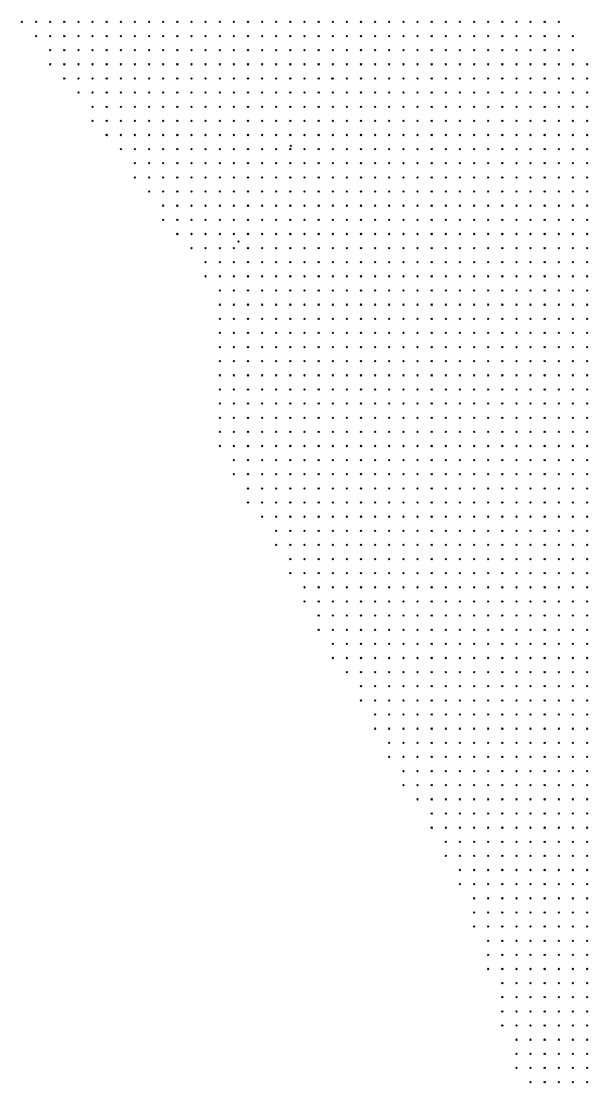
# Model space of a CAD drawing. Header units: metres. Extents: x 441556 to 446409, y 432338 to 461058.
# Drawn here: x 442523.7 to 442644, y 458251.6 to 458476.9 of the extents above; entities that cross this region are included whole.
import ezdxf

# ---------------------------------------------------------------- set-up
doc = ezdxf.new("R2010")
doc.units = ezdxf.units.M
doc.header["$MEASUREMENT"] = 0
doc.header["$PDMODE"] = 35
doc.header["$PDSIZE"] = 0.15
doc.layers.add('DTM-NOK-RevN_LIDAR_co_lidar', color=91, linetype='Continuous', lineweight=0)

msp = doc.modelspace()

# ---------------------------------------------------------------- linework, layer by layer
at = {"layer": 'DTM-NOK-RevN_LIDAR_co_lidar'}
for p in [(442523.886, 458476.729, 432.964), (442526.885, 458476.729, 434.133), (442529.884, 458476.729, 434.968), (442532.884, 458476.729, 436.127), (442535.883, 458476.729, 436.653), (442538.882, 458476.729, 437.108), (442541.882, 458476.729, 436.856), (442544.881, 458476.729, 436.506), (442547.88, 458476.729, 436.734), (442550.88, 458476.729, 436.918), (442553.879, 458476.729, 437.062), (442556.878, 458476.729, 437.536), (442559.878, 458476.729, 438.183), (442562.877, 458476.729, 439.04), (442565.877, 458476.729, 439.882), (442568.876, 458476.729, 440.529), (442571.875, 458476.729, 440.953), (442574.875, 458476.729, 441.423), (442577.874, 458476.729, 441.941), (442580.873, 458476.729, 441.987), (442583.873, 458476.729, 441.471), (442586.872, 458476.729, 440.74), (442589.871, 458476.729, 440.03), (442592.871, 458476.729, 439.112), (442595.87, 458476.729, 437.869), (442598.869, 458476.729, 437.828), (442601.869, 458476.729, 436.56), (442604.868, 458476.729, 435.36), (442607.867, 458476.729, 434.093), (442610.867, 458476.729, 432.724), (442613.866, 458476.729, 431.002), (442616.865, 458476.729, 429.021), (442619.865, 458476.729, 426.482), (442622.864, 458476.729, 424.006), (442625.863, 458476.729, 421.682), (442628.863, 458476.729, 420.012), (442631.862, 458476.729, 418.887), (442634.861, 458476.729, 417.457), (442637.861, 458476.729, 415.326), (442526.885, 458473.729, 437.549), (442529.884, 458473.729, 438.188), (442532.884, 458473.729, 439.215), (442535.883, 458473.729, 439.442), (442538.882, 458473.729, 439.611), (442541.882, 458473.729, 439.501), (442544.881, 458473.729, 439.161), (442547.88, 458473.729, 439.307), (442550.88, 458473.729, 439.469), (442553.879, 458473.729, 439.657), (442556.878, 458473.729, 440.19), (442559.878, 458473.729, 440.761), (442562.877, 458473.729, 441.448), (442565.877, 458473.729, 442.283), (442568.876, 458473.729, 443.018), (442571.875, 458473.729, 443.594), (442574.875, 458473.729, 444.067), (442577.874, 458473.729, 444.44), (442580.873, 458473.729, 444.483), (442583.873, 458473.729, 443.818), (442586.872, 458473.729, 442.875), (442589.871, 458473.729, 442.125), (442592.871, 458473.729, 440.841), (442595.87, 458473.729, 439.9), (442598.869, 458473.729, 439.888), (442601.869, 458473.729, 438.384), (442604.868, 458473.729, 437.236), (442607.867, 458473.729, 435.805), (442610.867, 458473.729, 434.396), (442613.866, 458473.729, 432.509), (442616.865, 458473.729, 430.054), (442619.865, 458473.729, 427.434), (442622.864, 458473.729, 425.162), (442625.863, 458473.729, 423.506), (442628.863, 458473.729, 422.507), (442631.862, 458473.729, 421.373), (442634.861, 458473.729, 419.705), (442637.861, 458473.729, 417.217), (442640.86, 458473.729, 414.214), (442529.884, 458470.73, 441.652), (442532.884, 458470.73, 442.043), (442535.883, 458470.73, 442.11), (442538.882, 458470.73, 442.339), (442541.882, 458470.73, 442.178), (442544.881, 458470.73, 441.835), (442547.88, 458470.73, 441.943), (442550.88, 458470.73, 442.126), (442553.879, 458470.73, 442.361), (442556.878, 458470.73, 442.92), (442559.878, 458470.73, 443.503), (442562.877, 458470.73, 444.132), (442565.877, 458470.73, 444.957), (442568.876, 458470.73, 445.75), (442571.875, 458470.73, 446.392), (442574.875, 458470.73, 446.78), (442577.874, 458470.73, 446.962), (442580.873, 458470.73, 446.911), (442583.873, 458470.73, 446.114), (442586.872, 458470.73, 445.092), (442589.871, 458470.73, 444.458), (442592.871, 458470.73, 442.907), (442595.87, 458470.73, 441.97), (442598.869, 458470.73, 441.927), (442601.869, 458470.73, 440.194), (442604.868, 458470.73, 439.142), (442607.867, 458470.73, 437.485), (442610.867, 458470.73, 436.042), (442613.866, 458470.73, 434.093), (442616.865, 458470.73, 431.214), (442619.865, 458470.73, 428.757), (442622.864, 458470.73, 427.06), (442625.863, 458470.73, 426.005), (442628.863, 458470.73, 425.072), (442631.862, 458470.73, 423.799), (442634.861, 458470.73, 421.909), (442637.861, 458470.73, 419.389), (442640.86, 458470.73, 416.512), (442529.884, 458467.731, 444.795), (442532.884, 458467.731, 444.766), (442535.883, 458467.731, 444.735), (442538.882, 458467.731, 445.036), (442541.882, 458467.731, 444.927), (442544.881, 458467.731, 444.631), (442547.88, 458467.731, 444.641), (442550.88, 458467.731, 444.696), (442553.879, 458467.731, 444.877), (442556.878, 458467.731, 445.533), (442559.878, 458467.731, 446.191), (442562.877, 458467.731, 446.954), (442565.877, 458467.731, 447.645), (442568.876, 458467.731, 448.548), (442571.875, 458467.731, 449.256), (442574.875, 458467.731, 449.435), (442577.874, 458467.731, 449.421), (442580.873, 458467.731, 449.027), (442583.873, 458467.731, 448.016), (442586.872, 458467.731, 446.988), (442589.871, 458467.731, 446.512), (442592.871, 458467.731, 444.915), (442595.87, 458467.731, 443.946), (442598.869, 458467.731, 443.723), (442601.869, 458467.731, 442.003), (442604.868, 458467.731, 440.772), (442607.867, 458467.731, 439.048), (442610.867, 458467.731, 437.515), (442613.866, 458467.731, 435.437), (442616.865, 458467.731, 432.594), (442619.865, 458467.731, 430.433), (442622.864, 458467.731, 429.425), (442625.863, 458467.731, 428.687), (442628.863, 458467.731, 427.348), (442631.862, 458467.731, 425.81), (442634.861, 458467.731, 423.8), (442637.861, 458467.731, 421.368), (442640.86, 458467.731, 418.585), (442643.859, 458467.731, 414.719), (442532.884, 458464.731, 447.389), (442535.883, 458464.731, 447.48), (442538.882, 458464.731, 447.503), (442541.882, 458464.731, 447.491), (442544.881, 458464.731, 447.557), (442547.88, 458464.731, 447.383), (442550.88, 458464.731, 447.286), (442553.879, 458464.731, 447.452), (442556.878, 458464.731, 448.095), (442559.878, 458464.731, 448.735), (442562.877, 458464.731, 449.533), (442565.877, 458464.731, 450.45), (442568.876, 458464.731, 451.474), (442571.875, 458464.731, 452.028), (442574.875, 458464.731, 451.929), (442577.874, 458464.731, 451.675), (442580.873, 458464.731, 451.055), (442583.873, 458464.731, 449.861), (442586.872, 458464.731, 448.852), (442589.784, 458464.724, 447.801), (442589.871, 458464.731, 448.125), (442592.871, 458464.731, 446.869), (442595.87, 458464.731, 445.912), (442598.869, 458464.731, 445.175), (442601.869, 458464.731, 443.628), (442604.868, 458464.731, 442.329), (442607.867, 458464.731, 440.699), (442610.867, 458464.731, 438.84), (442613.866, 458464.731, 436.395), (442616.865, 458464.731, 434.183), (442619.865, 458464.731, 432.772), (442622.864, 458464.731, 431.931), (442625.863, 458464.731, 430.837), (442628.863, 458464.731, 429.258), (442631.862, 458464.731, 427.441), (442634.861, 458464.731, 425.277), (442637.861, 458464.731, 422.587), (442640.86, 458464.731, 419.629), (442643.859, 458464.731, 416.144), (442535.883, 458461.732, 450.151), (442538.882, 458461.732, 450.119), (442541.882, 458461.732, 449.994), (442544.881, 458461.732, 450.162), (442547.88, 458461.732, 450.06), (442550.88, 458461.732, 450.043), (442553.879, 458461.732, 450.291), (442556.878, 458461.732, 450.776), (442559.878, 458461.732, 451.266), (442562.877, 458461.732, 451.941), (442565.877, 458461.732, 453.147), (442568.876, 458461.732, 454.127), (442571.875, 458461.732, 454.405), (442574.875, 458461.732, 454.141), (442577.874, 458461.732, 453.573), (442580.873, 458461.732, 452.838), (442583.873, 458461.732, 451.919), (442586.872, 458461.732, 451.126), (442589.871, 458461.732, 450.125), (442592.871, 458461.732, 448.98), (442595.87, 458461.732, 447.666), (442598.869, 458461.732, 446.709), (442601.869, 458461.732, 445.15), (442604.868, 458461.732, 443.953), (442607.867, 458461.732, 442.222), (442610.867, 458461.732, 440.018), (442613.866, 458461.732, 437.522), (442616.865, 458461.732, 436.159), (442619.865, 458461.732, 435.392), (442622.864, 458461.732, 434.11), (442625.863, 458461.732, 432.473), (442628.863, 458461.732, 430.807), (442631.862, 458461.732, 428.91), (442634.861, 458461.732, 426.539), (442637.861, 458461.732, 423.677), (442640.86, 458461.732, 420.59), (442643.859, 458461.732, 417.52), (442538.882, 458458.733, 452.496), (442541.882, 458458.733, 452.44), (442544.881, 458458.733, 452.574), (442547.88, 458458.733, 452.674), (442550.88, 458458.733, 452.67), (442553.879, 458458.733, 452.929), (442556.878, 458458.733, 453.432), (442559.878, 458458.733, 453.859), (442562.877, 458458.733, 454.519), (442565.877, 458458.733, 455.529), (442568.876, 458458.733, 456.255), (442571.875, 458458.733, 456.334), (442574.875, 458458.733, 455.928), (442577.874, 458458.733, 455.251), (442580.873, 458458.733, 454.496), (442583.873, 458458.733, 453.669), (442586.872, 458458.733, 452.796), (442589.871, 458458.733, 452.128), (442592.871, 458458.733, 450.755), (442595.87, 458458.733, 449.272), (442598.869, 458458.733, 448.463), (442601.869, 458458.733, 446.836), (442604.868, 458458.733, 445.361), (442607.867, 458458.733, 443.51), (442610.867, 458458.733, 441.416), (442613.866, 458458.733, 439.555), (442616.865, 458458.733, 438.646), (442619.865, 458458.733, 437.448), (442622.864, 458458.733, 435.705), (442625.863, 458458.733, 433.831), (442628.863, 458458.733, 432.143), (442631.862, 458458.733, 430.148), (442634.861, 458458.733, 427.602), (442637.861, 458458.733, 424.561), (442640.86, 458458.733, 421.525), (442643.859, 458458.733, 418.861), (442538.882, 458455.733, 454.62), (442541.882, 458455.733, 454.576), (442544.881, 458455.733, 454.794), (442547.88, 458455.733, 455.211), (442550.88, 458455.733, 455.365), (442553.879, 458455.733, 455.373), (442556.878, 458455.733, 455.723), (442559.878, 458455.733, 456.216), (442562.877, 458455.733, 456.864), (442565.877, 458455.733, 457.699), (442568.876, 458455.733, 458.267), (442571.875, 458455.733, 458.1), (442574.875, 458455.733, 457.467), (442577.874, 458455.733, 456.695), (442580.873, 458455.733, 455.827), (442583.873, 458455.733, 455.011), (442586.872, 458455.733, 454.136), (442589.871, 458455.733, 453.413), (442592.871, 458455.733, 452.186), (442595.87, 458455.733, 450.918), (442598.869, 458455.733, 450.091), (442601.869, 458455.733, 448.325), (442604.868, 458455.733, 446.588), (442607.867, 458455.733, 444.739), (442610.867, 458455.733, 443.466), (442613.866, 458455.733, 442.393), (442616.865, 458455.733, 441.025), (442619.865, 458455.733, 439.149), (442622.864, 458455.733, 437.125), (442625.863, 458455.733, 435.142), (442628.863, 458455.733, 433.226), (442631.862, 458455.733, 431.069), (442634.861, 458455.733, 428.535), (442637.861, 458455.733, 425.674), (442640.86, 458455.733, 422.761), (442643.859, 458455.733, 420.053), (442541.882, 458452.734, 456.952), (442544.881, 458452.734, 457.443), (442547.88, 458452.734, 457.776), (442550.88, 458452.734, 458.029), (442553.879, 458452.734, 457.956), (442556.878, 458452.734, 458.297), (442559.878, 458452.734, 458.59), (442562.877, 458452.734, 459.158), (442565.877, 458452.734, 459.79), (442568.876, 458452.734, 460.027), (442571.875, 458452.734, 459.719), (442574.875, 458452.734, 459.047), (442577.874, 458452.734, 458.237), (442580.873, 458452.734, 457.345), (442583.873, 458452.734, 456.396), (442586.872, 458452.734, 455.424), (442589.871, 458452.734, 454.574), (442592.871, 458452.734, 453.541), (442595.87, 458452.734, 452.353), (442598.869, 458452.734, 451.186), (442601.869, 458452.734, 449.628), (442604.868, 458452.734, 447.688), (442607.867, 458452.734, 446.368), (442610.867, 458452.734, 445.523), (442613.866, 458452.734, 444.112), (442616.865, 458452.734, 442.526), (442619.865, 458452.734, 440.684), (442622.864, 458452.734, 438.595), (442625.863, 458452.734, 436.52), (442628.863, 458452.734, 434.459), (442631.862, 458452.734, 432.018), (442634.861, 458452.734, 429.535), (442637.861, 458452.734, 427.018), (442640.86, 458452.734, 424.158), (442643.859, 458452.734, 421.434), (442544.881, 458449.734, 460.261), (442547.88, 458449.734, 460.352), (442550.88, 458449.734, 460.521), (442553.879, 458449.734, 460.628), (442556.878, 458449.734, 460.956), (442559.878, 458449.734, 461.402), (442562.877, 458449.734, 461.623), (442565.877, 458449.734, 461.571), (442568.876, 458449.734, 461.534), (442571.875, 458449.734, 461.269), (442574.875, 458449.734, 460.709), (442577.874, 458449.734, 459.905), (442580.873, 458449.734, 458.777), (442580.961, 458450.453, 458.395), (442583.873, 458449.734, 457.819), (442586.872, 458449.734, 456.967), (442589.871, 458449.734, 455.934), (442592.871, 458449.734, 454.976), (442595.87, 458449.734, 453.567), (442598.869, 458449.734, 452.403), (442601.869, 458449.734, 450.643), (442604.868, 458449.734, 449.374), (442607.867, 458449.734, 448.655), (442610.867, 458449.734, 447.441), (442613.866, 458449.734, 445.765), (442616.865, 458449.734, 444.171), (442619.865, 458449.734, 442.431), (442622.864, 458449.734, 440.347), (442625.863, 458449.734, 438.17), (442628.863, 458449.734, 435.925), (442631.862, 458449.734, 433.305), (442634.861, 458449.734, 430.705), (442637.861, 458449.734, 428.361), (442640.86, 458449.734, 425.918), (442643.859, 458449.734, 423.35), (442547.88, 458446.735, 463.182), (442550.88, 458446.735, 463.178), (442553.879, 458446.735, 463.177), (442556.878, 458446.735, 463.538), (442559.878, 458446.735, 463.503), (442562.877, 458446.735, 463.47), (442565.877, 458446.735, 463.414), (442568.876, 458446.735, 463.304), (442571.875, 458446.735, 462.82), (442574.875, 458446.735, 462.004), (442577.874, 458446.735, 461.17), (442580.873, 458446.735, 460.285), (442583.873, 458446.735, 459.458), (442586.872, 458446.735, 458.433), (442589.871, 458446.735, 457.402), (442592.871, 458446.735, 456.359), (442595.87, 458446.735, 454.946), (442598.869, 458446.735, 453.671), (442601.869, 458446.735, 452.805), (442604.868, 458446.735, 451.681), (442607.867, 458446.735, 450.519), (442610.867, 458446.735, 449.316), (442613.866, 458446.735, 447.583), (442616.865, 458446.735, 445.821), (442619.865, 458446.735, 444.034), (442622.864, 458446.735, 441.837), (442625.863, 458446.735, 439.634), (442628.863, 458446.735, 437.296), (442631.862, 458446.735, 434.799), (442634.861, 458446.735, 432.509), (442637.861, 458446.735, 430.355), (442640.86, 458446.735, 427.911), (442643.859, 458446.735, 425.265), (442547.88, 458443.736, 465.902), (442550.88, 458443.736, 465.814), (442553.879, 458443.736, 465.947), (442556.878, 458443.736, 465.848), (442559.878, 458443.736, 465.768), (442562.877, 458443.736, 465.552), (442565.877, 458443.736, 465.476), (442568.876, 458443.736, 465.327), (442571.875, 458443.736, 464.556), (442574.875, 458443.736, 463.62), (442577.874, 458443.736, 462.788), (442580.873, 458443.736, 461.797), (442583.873, 458443.736, 460.941), (442586.872, 458443.736, 459.89), (442589.871, 458443.736, 458.798), (442592.871, 458443.736, 457.572), (442595.87, 458443.736, 456.271), (442598.869, 458443.736, 455.72), (442601.869, 458443.736, 455.044), (442604.868, 458443.736, 453.87), (442607.867, 458443.736, 452.468), (442610.867, 458443.736, 451.365), (442613.866, 458443.736, 449.722), (442616.865, 458443.736, 447.653), (442619.865, 458443.736, 445.659), (442622.864, 458443.736, 443.382), (442625.863, 458443.736, 441.153), (442628.863, 458443.736, 438.879), (442631.862, 458443.736, 436.602), (442634.861, 458443.736, 434.421), (442637.861, 458443.736, 432.108), (442640.86, 458443.736, 429.642), (442643.859, 458443.736, 427.105), (442550.88, 458440.736, 468.485), (442553.879, 458440.736, 468.336), (442556.878, 458440.736, 468.058), (442559.878, 458440.736, 467.909), (442562.877, 458440.736, 467.777), (442565.877, 458440.736, 467.421), (442568.876, 458440.736, 466.926), (442571.875, 458440.736, 466.245), (442574.875, 458440.736, 465.287), (442577.874, 458440.736, 464.469), (442580.873, 458440.736, 463.815), (442583.873, 458440.736, 462.741), (442586.872, 458440.736, 461.496), (442589.871, 458440.736, 460.076), (442592.871, 458440.736, 458.887), (442595.87, 458440.736, 457.823), (442598.869, 458440.736, 457.541), (442601.869, 458440.736, 457.065), (442604.868, 458440.736, 455.761), (442607.867, 458440.736, 454.793), (442610.867, 458440.736, 453.426), (442613.866, 458440.736, 451.721), (442616.865, 458440.736, 449.623), (442619.865, 458440.736, 447.467), (442622.864, 458440.736, 445.113), (442625.863, 458440.736, 442.965), (442628.863, 458440.736, 440.801), (442631.862, 458440.736, 438.379), (442634.861, 458440.736, 436.139), (442637.861, 458440.736, 434.095), (442640.86, 458440.736, 431.79), (442643.859, 458440.736, 429.118), (442553.879, 458437.737, 470.201), (442556.878, 458437.737, 469.987), (442559.878, 458437.737, 469.75), (442562.877, 458437.737, 469.521), (442565.877, 458437.737, 469.123), (442568.876, 458437.737, 468.645), (442571.875, 458437.737, 468.018), (442574.875, 458437.737, 467.176), (442577.874, 458437.737, 466.261), (442580.873, 458437.737, 465.272), (442583.873, 458437.737, 464.097), (442586.872, 458437.737, 462.724), (442589.871, 458437.737, 461.371), (442592.871, 458437.737, 460.004), (442595.87, 458437.737, 459.339), (442598.869, 458437.737, 458.914), (442601.869, 458437.737, 458.438), (442604.868, 458437.737, 457.422), (442607.867, 458437.737, 456.608), (442610.867, 458437.737, 455.427), (442613.866, 458437.737, 453.508), (442616.865, 458437.737, 451.19), (442619.865, 458437.737, 448.877), (442622.864, 458437.737, 446.761), (442625.863, 458437.737, 444.568), (442628.863, 458437.737, 442.282), (442631.862, 458437.737, 439.993), (442634.861, 458437.737, 437.719), (442637.861, 458437.737, 435.458), (442640.86, 458437.737, 432.971), (442643.859, 458437.737, 430.285), (442553.879, 458434.738, 471.555), (442556.878, 458434.738, 471.424), (442559.878, 458434.738, 471.143), (442562.877, 458434.738, 470.934), (442565.877, 458434.738, 470.607), (442568.876, 458434.738, 469.927), (442571.875, 458434.738, 469.259), (442574.875, 458434.738, 468.61), (442577.874, 458434.738, 467.652), (442580.873, 458434.738, 466.491), (442583.873, 458434.738, 465.203), (442586.872, 458434.738, 463.861), (442589.871, 458434.738, 462.534), (442592.871, 458434.738, 461.302), (442595.87, 458434.738, 460.673), (442598.869, 458434.738, 460.14), (442601.869, 458434.738, 459.875), (442604.868, 458434.738, 459.368), (442607.867, 458434.738, 458.347), (442610.867, 458434.738, 457.07), (442613.866, 458434.738, 455.308), (442616.865, 458434.738, 453.221), (442619.865, 458434.738, 450.628), (442622.864, 458434.738, 448.317), (442625.863, 458434.738, 446.273), (442628.863, 458434.738, 443.86), (442631.862, 458434.738, 441.229), (442634.861, 458434.738, 438.819), (442637.861, 458434.738, 436.472), (442640.86, 458434.738, 433.836), (442643.859, 458434.738, 431.001), (442556.878, 458431.738, 472.616), (442559.878, 458431.738, 472.513), (442562.877, 458431.738, 472.338), (442565.877, 458431.738, 471.884), (442568.876, 458431.738, 471.187), (442571.875, 458431.738, 470.348), (442574.875, 458431.738, 469.396), (442577.874, 458431.738, 468.229), (442580.873, 458431.738, 466.996), (442583.873, 458431.738, 465.909), (442586.872, 458431.738, 464.676), (442589.871, 458431.738, 463.497), (442592.871, 458431.738, 462.613), (442595.87, 458431.738, 461.989), (442598.869, 458431.738, 461.694), (442601.869, 458431.738, 461.642), (442604.868, 458431.738, 460.914), (442607.867, 458431.738, 459.87), (442610.867, 458431.738, 458.62), (442613.866, 458431.738, 456.873), (442616.865, 458431.738, 454.567), (442619.865, 458431.738, 451.959), (442622.864, 458431.738, 449.594), (442625.863, 458431.738, 447.488), (442628.863, 458431.738, 444.752), (442631.862, 458431.738, 441.911), (442634.861, 458431.738, 439.407), (442637.861, 458431.738, 436.913), (442640.86, 458431.738, 434.147), (442643.859, 458431.738, 431.382), (442559.878, 458428.739, 473.928), (442562.877, 458428.739, 473.414), (442565.877, 458428.739, 472.732), (442568.876, 458428.739, 472.053), (442569.872, 458430.14, 471.376), (442571.875, 458428.739, 471.115), (442574.875, 458428.739, 470.084), (442577.874, 458428.739, 469.025), (442580.873, 458428.739, 467.795), (442583.873, 458428.739, 466.728), (442586.872, 458428.739, 465.696), (442589.871, 458428.739, 464.752), (442592.871, 458428.739, 464.015), (442595.87, 458428.739, 463.355), (442598.869, 458428.739, 462.995), (442601.869, 458428.739, 462.877), (442604.868, 458428.739, 462.203), (442607.867, 458428.739, 461.084), (442610.867, 458428.739, 459.434), (442613.866, 458428.739, 457.413), (442616.865, 458428.739, 454.983), (442619.865, 458428.739, 452.55), (442622.864, 458428.739, 450.321), (442625.863, 458428.739, 447.852), (442628.863, 458428.739, 445.288), (442631.862, 458428.739, 442.483), (442634.861, 458428.739, 439.713), (442637.861, 458428.739, 437.175), (442640.86, 458428.739, 434.518), (442643.859, 458428.739, 431.806), (442562.877, 458425.74, 474.503), (442565.877, 458425.74, 473.581), (442568.876, 458425.74, 472.852), (442571.875, 458425.74, 472.117), (442574.875, 458425.74, 471.045), (442577.874, 458425.74, 469.873), (442580.873, 458425.74, 468.802), (442583.873, 458425.74, 467.812), (442586.872, 458425.74, 466.963), (442589.871, 458425.74, 466.308), (442592.871, 458425.74, 465.64), (442595.87, 458425.74, 465.026), (442598.869, 458425.74, 464.2), (442601.869, 458425.74, 463.827), (442604.868, 458425.74, 463.05), (442607.867, 458425.74, 461.246), (442610.867, 458425.74, 459.246), (442613.866, 458425.74, 457.175), (442616.865, 458425.74, 454.777), (442619.865, 458425.74, 452.479), (442622.864, 458425.74, 450.25), (442625.863, 458425.74, 447.756), (442628.863, 458425.74, 445.258), (442631.862, 458425.74, 442.595), (442634.861, 458425.74, 439.876), (442637.861, 458425.74, 437.281), (442640.86, 458425.74, 434.718), (442643.859, 458425.74, 432.125), (442562.877, 458422.74, 475.55), (442565.877, 458422.74, 474.631), (442568.876, 458422.74, 473.865), (442571.875, 458422.74, 473.149), (442574.875, 458422.74, 472.135), (442577.874, 458422.74, 471.085), (442580.873, 458422.74, 470.224), (442583.873, 458422.74, 469.351), (442586.872, 458422.74, 468.591), (442589.871, 458422.74, 467.835), (442592.871, 458422.74, 466.851), (442595.87, 458422.74, 466.07), (442598.869, 458422.74, 465.143), (442601.869, 458422.74, 464.216), (442604.868, 458422.74, 462.936), (442607.867, 458422.74, 460.809), (442610.867, 458422.74, 458.805), (442613.866, 458422.74, 456.634), (442616.865, 458422.74, 454.345), (442619.865, 458422.74, 452.014), (442622.864, 458422.74, 449.665), (442625.863, 458422.74, 447.27), (442628.863, 458422.74, 444.901), (442631.862, 458422.74, 442.376), (442634.861, 458422.74, 439.749), (442637.861, 458422.74, 437.274), (442640.86, 458422.74, 434.836), (442643.859, 458422.74, 432.332), (442565.877, 458419.741, 475.853), (442568.876, 458419.741, 475.037), (442571.875, 458419.741, 474.333), (442574.875, 458419.741, 473.608), (442577.874, 458419.741, 472.81), (442580.873, 458419.741, 471.895), (442583.873, 458419.741, 471.02), (442586.872, 458419.741, 470.251), (442589.871, 458419.741, 469.496), (442592.871, 458419.741, 468.263), (442595.87, 458419.741, 466.96), (442598.869, 458419.741, 465.601), (442601.869, 458419.741, 463.874), (442604.868, 458419.741, 462.269), (442607.867, 458419.741, 460.132), (442610.867, 458419.741, 458.238), (442613.866, 458419.741, 456.059), (442616.865, 458419.741, 453.734), (442619.865, 458419.741, 451.343), (442622.864, 458419.741, 449.07), (442625.863, 458419.741, 446.768), (442628.863, 458419.741, 444.415), (442631.862, 458419.741, 441.982), (442634.861, 458419.741, 439.542), (442637.861, 458419.741, 437.159), (442640.86, 458419.741, 434.792), (442643.859, 458419.741, 432.495), (442565.877, 458416.742, 477.32), (442568.876, 458416.742, 476.542), (442571.875, 458416.742, 475.811), (442574.875, 458416.742, 475.103), (442577.874, 458416.742, 474.537), (442580.873, 458416.742, 473.91), (442583.873, 458416.742, 472.88), (442586.872, 458416.742, 471.958), (442589.871, 458416.742, 471.086), (442592.871, 458416.742, 469.435), (442595.87, 458416.742, 467.617), (442598.869, 458416.742, 465.653), (442601.869, 458416.742, 463.339), (442604.868, 458416.742, 461.446), (442607.867, 458416.742, 459.327), (442610.867, 458416.742, 457.409), (442613.866, 458416.742, 455.349), (442616.865, 458416.742, 453.061), (442619.865, 458416.742, 450.755), (442622.864, 458416.742, 448.566), (442625.863, 458416.742, 446.326), (442628.863, 458416.742, 444.152), (442631.862, 458416.742, 441.826), (442634.861, 458416.742, 439.424), (442637.861, 458416.742, 437.047), (442640.86, 458416.742, 434.632), (442643.859, 458416.742, 432.315), (442565.877, 458413.742, 479.172), (442568.876, 458413.742, 478.541), (442571.875, 458413.742, 477.88), (442574.875, 458413.742, 477.01), (442577.874, 458413.742, 476.231), (442580.873, 458413.742, 475.563), (442583.873, 458413.742, 474.548), (442586.872, 458413.742, 473.446), (442589.871, 458413.742, 472.126), (442592.871, 458413.742, 470.064), (442595.87, 458413.742, 467.936), (442598.869, 458413.742, 465.533), (442601.869, 458413.742, 462.851), (442604.868, 458413.742, 460.701), (442607.867, 458413.742, 458.447), (442610.867, 458413.742, 456.198), (442613.866, 458413.742, 454.568), (442616.865, 458413.742, 452.525), (442619.865, 458413.742, 450.387), (442622.864, 458413.742, 448.253), (442625.863, 458413.742, 445.967), (442628.863, 458413.742, 443.837), (442631.862, 458413.742, 441.489), (442634.861, 458413.742, 439.013), (442637.861, 458413.742, 436.608), (442640.86, 458413.742, 434.105), (442643.859, 458413.742, 431.63), (442565.877, 458410.743, 481.493), (442568.876, 458410.743, 480.887), (442571.875, 458410.743, 480.141), (442574.875, 458410.743, 479.128), (442577.874, 458410.743, 477.996), (442580.873, 458410.743, 476.964), (442583.873, 458410.743, 475.921), (442586.872, 458410.743, 474.645), (442589.871, 458410.743, 472.857), (442592.871, 458410.743, 470.531), (442595.87, 458410.743, 468.08), (442598.869, 458410.743, 465.358), (442601.869, 458410.743, 462.414), (442604.868, 458410.743, 460.112), (442607.867, 458410.743, 457.91), (442610.867, 458410.743, 455.602), (442613.866, 458410.743, 453.9), (442616.865, 458410.743, 451.917), (442619.865, 458410.743, 449.943), (442622.864, 458410.743, 447.82), (442625.863, 458410.743, 445.565), (442628.863, 458410.743, 443.244), (442631.862, 458410.743, 440.781), (442634.861, 458410.743, 438.297), (442637.861, 458410.743, 435.839), (442640.86, 458410.743, 433.351), (442643.859, 458410.743, 430.986), (442565.877, 458407.744, 484.113), (442568.876, 458407.744, 483.384), (442571.875, 458407.744, 482.245), (442574.875, 458407.744, 480.937), (442577.874, 458407.744, 479.68), (442580.873, 458407.744, 478.511), (442583.873, 458407.744, 477.143), (442586.872, 458407.744, 475.608), (442589.871, 458407.744, 473.555), (442592.871, 458407.744, 471.104), (442595.87, 458407.744, 468.393), (442598.869, 458407.744, 465.404), (442601.869, 458407.744, 462.31), (442604.868, 458407.744, 459.644), (442607.867, 458407.744, 457.63), (442610.867, 458407.744, 455.477), (442613.866, 458407.744, 453.536), (442616.865, 458407.744, 451.397), (442619.865, 458407.744, 449.371), (442622.864, 458407.744, 447.09), (442625.863, 458407.744, 444.809), (442628.863, 458407.744, 442.292), (442631.862, 458407.744, 439.82), (442634.861, 458407.744, 437.478), (442637.861, 458407.744, 435.192), (442640.86, 458407.744, 433.063), (442643.859, 458407.744, 431.156), (442565.877, 458404.744, 486.712), (442568.876, 458404.744, 485.826), (442571.875, 458404.744, 484.324), (442574.875, 458404.744, 482.793), (442577.874, 458404.744, 481.476), (442580.873, 458404.744, 480.034), (442583.873, 458404.744, 478.25), (442586.872, 458404.744, 476.354), (442589.871, 458404.744, 474.408), (442592.871, 458404.744, 471.771), (442595.87, 458404.744, 468.9), (442598.869, 458404.744, 465.834), (442601.869, 458404.744, 462.627), (442604.868, 458404.744, 459.64), (442607.867, 458404.744, 457.42), (442610.867, 458404.744, 455.353), (442613.866, 458404.744, 453.479), (442616.865, 458404.744, 451.178), (442619.865, 458404.744, 449.017), (442622.864, 458404.744, 446.609), (442625.863, 458404.744, 444.207), (442628.863, 458404.744, 441.82), (442631.862, 458404.744, 439.554), (442634.861, 458404.744, 437.498), (442637.861, 458404.744, 435.698), (442640.86, 458404.744, 434.174), (442643.859, 458404.744, 432.786), (442565.877, 458401.745, 489.053), (442568.876, 458401.745, 487.845), (442571.875, 458401.745, 486.208), (442574.875, 458401.745, 484.736), (442577.874, 458401.745, 483.267), (442580.873, 458401.745, 481.325), (442583.873, 458401.745, 479.162), (442586.872, 458401.745, 476.928), (442589.871, 458401.745, 475.12), (442592.871, 458401.745, 472.335), (442595.87, 458401.745, 469.624), (442598.869, 458401.745, 466.635), (442601.869, 458401.745, 463.34), (442604.868, 458401.745, 460.334), (442607.867, 458401.745, 457.653), (442610.867, 458401.745, 455.524), (442613.866, 458401.745, 453.641), (442616.865, 458401.745, 451.533), (442619.865, 458401.745, 449.549), (442622.864, 458401.745, 447.173), (442625.863, 458401.745, 444.726), (442628.863, 458401.745, 442.631), (442631.862, 458401.745, 440.743), (442634.861, 458401.745, 439.089), (442637.861, 458401.745, 437.661), (442640.86, 458401.745, 436.434), (442643.859, 458401.745, 435.3), (442565.877, 458398.746, 491.042), (442568.876, 458398.746, 489.554), (442571.875, 458398.746, 487.958), (442574.875, 458398.746, 486.457), (442577.874, 458398.746, 484.651), (442580.873, 458398.746, 482.335), (442583.873, 458398.746, 479.866), (442586.872, 458398.746, 477.498), (442589.871, 458398.746, 475.536), (442592.871, 458398.746, 472.961), (442595.87, 458398.746, 470.514), (442598.869, 458398.746, 467.579), (442601.869, 458398.746, 464.504), (442604.868, 458398.746, 461.458), (442607.867, 458398.746, 458.626), (442610.867, 458398.746, 456.347), (442613.866, 458398.746, 454.406), (442616.865, 458398.746, 452.633), (442619.865, 458398.746, 450.877), (442622.864, 458398.746, 448.471), (442625.863, 458398.746, 445.999), (442628.863, 458398.746, 444.219), (442631.862, 458398.746, 442.811), (442634.861, 458398.746, 441.532), (442637.861, 458398.746, 440.193), (442640.86, 458398.746, 438.829), (442643.859, 458398.746, 437.601), (442565.877, 458395.746, 493.057), (442568.876, 458395.746, 491.602), (442571.875, 458395.746, 489.984), (442574.875, 458395.746, 488.201), (442577.874, 458395.746, 485.936), (442580.873, 458395.746, 483.247), (442583.873, 458395.746, 480.703), (442586.872, 458395.746, 478.382), (442589.871, 458395.746, 476.264), (442592.871, 458395.746, 474.001), (442595.87, 458395.746, 471.326), (442598.869, 458395.746, 468.5), (442601.869, 458395.746, 465.756), (442604.868, 458395.746, 462.816), (442607.867, 458395.746, 460.207), (442610.867, 458395.746, 458.036), (442613.866, 458395.746, 455.854), (442616.865, 458395.746, 453.883), (442619.865, 458395.746, 452.025), (442622.864, 458395.746, 449.715), (442625.863, 458395.746, 447.63), (442628.863, 458395.746, 446.359), (442631.862, 458395.746, 445.261), (442634.861, 458395.746, 444.073), (442637.861, 458395.746, 442.731), (442640.86, 458395.746, 441.223), (442643.859, 458395.746, 439.764), (442565.877, 458392.747, 495.481), (442568.876, 458392.747, 493.781), (442571.875, 458392.747, 491.793), (442574.875, 458392.747, 489.661), (442577.874, 458392.747, 487.249), (442580.873, 458392.747, 484.527), (442583.873, 458392.747, 481.983), (442586.872, 458392.747, 479.556), (442589.871, 458392.747, 477.104), (442592.871, 458392.747, 474.928), (442595.87, 458392.747, 472.343), (442598.869, 458392.747, 469.696), (442601.869, 458392.747, 466.857), (442604.868, 458392.747, 464.229), (442607.867, 458392.747, 461.943), (442610.867, 458392.747, 459.75), (442613.866, 458392.747, 457.041), (442616.865, 458392.747, 454.937), (442619.865, 458392.747, 453.156), (442622.864, 458392.747, 451.504), (442625.863, 458392.747, 450.343), (442628.863, 458392.747, 449.14), (442631.862, 458392.747, 447.871), (442634.861, 458392.747, 446.56), (442637.861, 458392.747, 445.065), (442640.86, 458392.747, 443.468), (442643.859, 458392.747, 441.842), (442565.877, 458389.748, 497.431), (442568.876, 458389.748, 495.382), (442571.875, 458389.748, 493.216), (442574.875, 458389.748, 490.898), (442577.874, 458389.748, 488.482), (442580.873, 458389.748, 485.995), (442583.873, 458389.748, 483.391), (442586.872, 458389.748, 480.668), (442589.871, 458389.748, 478.093), (442592.871, 458389.748, 475.692), (442595.87, 458389.748, 473.233), (442598.869, 458389.748, 470.676), (442601.869, 458389.748, 468.116), (442604.868, 458389.748, 465.657), (442607.867, 458389.748, 463.439), (442610.867, 458389.748, 460.97), (442613.866, 458389.748, 458.297), (442616.865, 458389.748, 456.104), (442619.865, 458389.748, 454.687), (442622.864, 458389.748, 453.811), (442625.863, 458389.748, 452.749), (442628.863, 458389.748, 451.495), (442631.862, 458389.748, 450.149), (442634.861, 458389.748, 448.773), (442637.861, 458389.748, 447.313), (442640.86, 458389.748, 445.654), (442643.859, 458389.748, 443.888), (442565.877, 458386.748, 498.782), (442568.876, 458386.748, 496.586), (442571.875, 458386.748, 494.194), (442574.875, 458386.748, 491.862), (442577.874, 458386.748, 489.547), (442580.873, 458386.748, 487.19), (442583.873, 458386.748, 484.583), (442586.872, 458386.748, 481.757), (442589.871, 458386.748, 479.156), (442592.871, 458386.748, 476.596), (442595.87, 458386.748, 474.429), (442598.869, 458386.748, 471.764), (442601.869, 458386.748, 469.444), (442604.868, 458386.748, 467.328), (442607.867, 458386.748, 465.364), (442610.867, 458386.748, 462.74), (442613.866, 458386.748, 460.354), (442616.865, 458386.748, 458.304), (442619.865, 458386.748, 456.998), (442622.864, 458386.748, 456.059), (442625.863, 458386.748, 455.077), (442628.863, 458386.748, 453.882), (442631.862, 458386.748, 452.479), (442634.861, 458386.748, 451.013), (442637.861, 458386.748, 449.475), (442640.86, 458386.748, 447.756), (442643.859, 458386.748, 445.91), (442568.876, 458383.749, 497.633), (442571.875, 458383.749, 495.315), (442574.875, 458383.749, 492.988), (442577.874, 458383.749, 490.487), (442580.873, 458383.749, 488.044), (442583.873, 458383.749, 485.595), (442586.872, 458383.749, 483.122), (442589.871, 458383.749, 480.526), (442592.871, 458383.749, 477.72), (442595.87, 458383.749, 475.687), (442598.869, 458383.749, 473.61), (442601.869, 458383.749, 471.402), (442604.868, 458383.749, 469.168), (442607.867, 458383.749, 467.041), (442610.867, 458383.749, 464.601), (442613.866, 458383.749, 462.356), (442616.865, 458383.749, 460.842), (442619.865, 458383.749, 459.525), (442622.864, 458383.749, 458.354), (442625.863, 458383.749, 457.32), (442628.863, 458383.749, 456.024), (442631.862, 458383.749, 454.539), (442634.861, 458383.749, 453.089), (442637.861, 458383.749, 451.481), (442640.86, 458383.749, 449.642), (442643.859, 458383.749, 447.827), (442568.876, 458380.75, 498.557), (442571.875, 458380.75, 496.327), (442574.875, 458380.75, 493.889), (442577.874, 458380.75, 491.399), (442580.873, 458380.75, 489.14), (442583.873, 458380.75, 486.731), (442586.872, 458380.75, 484.238), (442589.871, 458380.75, 481.601), (442592.871, 458380.75, 479.062), (442595.87, 458380.75, 476.981), (442598.869, 458380.75, 475.428), (442601.869, 458380.75, 473.486), (442604.868, 458380.75, 470.851), (442607.867, 458380.75, 468.418), (442610.867, 458380.75, 466.508), (442613.866, 458380.75, 464.875), (442616.865, 458380.75, 463.362), (442619.865, 458380.75, 461.919), (442622.864, 458380.75, 460.474), (442625.863, 458380.75, 459.136), (442628.863, 458380.75, 457.777), (442631.862, 458380.75, 456.26), (442634.861, 458380.75, 454.757), (442637.861, 458380.75, 453.213), (442640.86, 458380.75, 451.533), (442643.859, 458380.75, 449.696), (442571.875, 458377.75, 497.412), (442574.875, 458377.75, 494.787), (442577.874, 458377.75, 492.375), (442580.873, 458377.75, 490.223), (442583.873, 458377.75, 487.785), (442586.872, 458377.75, 485.502), (442589.871, 458377.75, 483.139), (442592.871, 458377.75, 480.554), (442595.87, 458377.75, 478.611), (442598.869, 458377.75, 476.924), (442601.869, 458377.75, 474.973), (442604.868, 458377.75, 472.252), (442607.867, 458377.75, 470.411), (442610.867, 458377.75, 468.772), (442613.866, 458377.75, 467.131), (442616.865, 458377.75, 465.633), (442619.865, 458377.75, 463.863), (442622.864, 458377.75, 462.263), (442625.863, 458377.75, 460.842), (442628.863, 458377.75, 459.342), (442631.862, 458377.75, 457.658), (442634.861, 458377.75, 456.093), (442637.861, 458377.75, 454.576), (442640.86, 458377.75, 452.905), (442643.859, 458377.75, 451.058), (442571.875, 458374.751, 498.127), (442574.875, 458374.751, 495.972), (442577.874, 458374.751, 493.731), (442580.873, 458374.751, 491.405), (442583.873, 458374.751, 489.132), (442586.872, 458374.751, 486.884), (442589.871, 458374.751, 484.627), (442592.871, 458374.751, 482.261), (442595.87, 458374.751, 479.939), (442598.869, 458374.751, 478.149), (442601.869, 458374.751, 476.398), (442604.868, 458374.751, 474.661), (442607.867, 458374.751, 472.581), (442610.867, 458374.751, 470.563), (442613.866, 458374.751, 469.013), (442616.865, 458374.751, 467.326), (442619.865, 458374.751, 465.718), (442622.864, 458374.751, 464.084), (442625.863, 458374.751, 462.364), (442628.863, 458374.751, 460.88), (442631.862, 458374.751, 459.266), (442634.861, 458374.751, 457.447), (442637.861, 458374.751, 455.634), (442640.86, 458374.751, 453.822), (442643.859, 458374.751, 451.844), (442574.875, 458371.752, 496.628), (442577.874, 458371.752, 494.431), (442580.873, 458371.752, 492.492), (442583.873, 458371.752, 490.298), (442586.872, 458371.752, 488.247), (442589.871, 458371.752, 486.076), (442592.871, 458371.752, 483.533), (442595.87, 458371.752, 481.444), (442598.869, 458371.752, 479.408), (442601.869, 458371.752, 477.502), (442604.868, 458371.752, 475.913), (442607.867, 458371.752, 474.039), (442610.867, 458371.752, 472.229), (442613.866, 458371.752, 470.359), (442616.865, 458371.752, 468.802), (442619.865, 458371.752, 467.324), (442622.864, 458371.752, 465.557), (442625.863, 458371.752, 463.719), (442628.863, 458371.752, 461.959), (442631.862, 458371.752, 460.165), (442634.861, 458371.752, 458.397), (442637.861, 458371.752, 456.502), (442640.86, 458371.752, 454.295), (442643.859, 458371.752, 452.072), (442577.874, 458368.752, 495.597), (442580.873, 458368.752, 493.658), (442583.873, 458368.752, 491.568), (442586.872, 458368.752, 489.596), (442589.871, 458368.752, 487.487), (442592.871, 458368.752, 485.032), (442595.87, 458368.752, 482.88), (442598.869, 458368.752, 480.802), (442601.869, 458368.752, 478.764), (442604.868, 458368.752, 477.066), (442607.867, 458368.752, 475.212), (442610.867, 458368.752, 473.61), (442613.866, 458368.752, 472.24), (442616.865, 458368.752, 470.017), (442619.865, 458368.752, 468.438), (442622.864, 458368.752, 466.679), (442625.863, 458368.752, 464.804), (442628.863, 458368.752, 462.932), (442631.862, 458368.752, 461.199), (442634.861, 458368.752, 459.315), (442637.861, 458368.752, 457.268), (442640.86, 458368.752, 455.177), (442643.859, 458368.752, 452.806), (442577.874, 458365.753, 496.819), (442580.873, 458365.753, 494.819), (442583.873, 458365.753, 492.738), (442586.872, 458365.753, 490.79), (442589.871, 458365.753, 488.821), (442592.871, 458365.753, 486.662), (442595.87, 458365.753, 484.522), (442598.869, 458365.753, 482.098), (442601.869, 458365.753, 480.25), (442604.868, 458365.753, 478.52), (442607.867, 458365.753, 476.874), (442610.867, 458365.753, 475.126), (442613.866, 458365.753, 473.377), (442616.865, 458365.753, 471.591), (442619.865, 458365.753, 469.507), (442622.864, 458365.753, 467.529), (442625.863, 458365.753, 465.576), (442628.863, 458365.753, 463.768), (442631.862, 458365.753, 461.885), (442634.861, 458365.753, 459.745), (442637.861, 458365.753, 457.529), (442640.86, 458365.753, 455.256), (442643.859, 458365.753, 452.781), (442580.873, 458362.754, 495.985), (442583.873, 458362.754, 493.998), (442586.872, 458362.754, 492.107), (442589.871, 458362.754, 490.085), (442592.871, 458362.754, 487.986), (442595.87, 458362.754, 485.931), (442598.869, 458362.754, 483.503), (442601.869, 458362.754, 481.427), (442604.868, 458362.754, 479.879), (442607.867, 458362.754, 478.108), (442610.867, 458362.754, 476.436), (442613.866, 458362.754, 474.368), (442616.865, 458362.754, 472.406), (442619.865, 458362.754, 470.357), (442622.864, 458362.754, 468.286), (442625.863, 458362.754, 466.329), (442628.863, 458362.754, 464.412), (442631.862, 458362.754, 462.399), (442634.861, 458362.754, 460.122), (442637.861, 458362.754, 457.673), (442640.86, 458362.754, 455.3), (442643.859, 458362.754, 452.97), (442580.873, 458359.754, 497.343), (442583.873, 458359.754, 495.342), (442586.872, 458359.754, 493.296), (442589.871, 458359.754, 491.364), (442592.871, 458359.754, 489.258), (442595.87, 458359.754, 487.219), (442598.869, 458359.754, 484.797), (442601.869, 458359.754, 482.499), (442604.868, 458359.754, 480.783), (442607.867, 458359.754, 478.972), (442610.867, 458359.754, 477.339), (442613.866, 458359.754, 475.302), (442616.865, 458359.754, 473.282), (442619.865, 458359.754, 471.202), (442622.864, 458359.754, 468.961), (442625.863, 458359.754, 466.876), (442628.863, 458359.754, 464.842), (442631.862, 458359.754, 462.728), (442634.861, 458359.754, 460.357), (442637.861, 458359.754, 457.878), (442640.86, 458359.754, 455.331), (442643.859, 458359.754, 452.805), (442583.873, 458356.755, 496.432), (442586.872, 458356.755, 494.443), (442589.871, 458356.755, 492.454), (442592.871, 458356.755, 490.426), (442595.87, 458356.755, 488.37), (442598.869, 458356.755, 485.992), (442601.869, 458356.755, 483.604), (442604.868, 458356.755, 481.785), (442607.867, 458356.755, 479.916), (442610.867, 458356.755, 478.205), (442613.866, 458356.755, 476.024), (442616.865, 458356.755, 474), (442619.865, 458356.755, 471.908), (442622.864, 458356.755, 469.812), (442625.863, 458356.755, 467.453), (442628.863, 458356.755, 465.104), (442631.862, 458356.755, 462.815), (442634.861, 458356.755, 460.327), (442637.861, 458356.755, 457.8), (442640.86, 458356.755, 455.316), (442643.859, 458356.755, 452.788), (442583.873, 458353.756, 497.413), (442586.872, 458353.756, 495.504), (442589.871, 458353.756, 493.473), (442592.871, 458353.756, 491.335), (442595.87, 458353.756, 489.191), (442598.869, 458353.756, 486.972), (442601.869, 458353.756, 484.632), (442604.868, 458353.756, 482.583), (442607.867, 458353.756, 480.64), (442610.867, 458353.756, 478.866), (442613.866, 458353.756, 476.858), (442616.865, 458353.756, 474.686), (442619.865, 458353.756, 472.44), (442622.864, 458353.756, 470.386), (442625.863, 458353.756, 468.284), (442628.863, 458353.756, 465.743), (442631.862, 458353.756, 463.076), (442634.861, 458353.756, 460.41), (442637.861, 458353.756, 457.764), (442640.86, 458353.756, 455.224), (442643.859, 458353.756, 452.731), (442586.872, 458350.756, 496.388), (442589.871, 458350.756, 494.366), (442592.871, 458350.756, 492.23), (442595.87, 458350.756, 490.042), (442598.869, 458350.756, 487.872), (442601.869, 458350.756, 485.57), (442604.868, 458350.756, 483.406), (442607.867, 458350.756, 481.298), (442610.867, 458350.756, 479.562), (442613.866, 458350.756, 477.715), (442616.865, 458350.756, 475.404), (442619.865, 458350.756, 472.984), (442622.864, 458350.756, 470.808), (442625.863, 458350.756, 468.716), (442628.863, 458350.756, 466.062), (442631.862, 458350.756, 463.175), (442634.861, 458350.756, 460.199), (442637.861, 458350.756, 457.432), (442640.86, 458350.756, 455.145), (442643.859, 458350.756, 453.053), (442586.872, 458347.757, 497.061), (442589.871, 458347.757, 495.033), (442592.871, 458347.757, 493.052), (442595.87, 458347.757, 490.855), (442598.869, 458347.757, 488.512), (442601.869, 458347.757, 486.23), (442604.868, 458347.757, 483.988), (442607.867, 458347.757, 481.826), (442610.867, 458347.757, 480.062), (442613.866, 458347.757, 478.017), (442616.865, 458347.757, 475.554), (442619.865, 458347.757, 473.15), (442622.864, 458347.757, 470.723), (442625.863, 458347.757, 468.308), (442628.863, 458347.757, 465.656), (442631.862, 458347.757, 462.916), (442634.861, 458347.757, 460.31), (442637.861, 458347.757, 458.13), (442640.86, 458347.757, 456.394), (442643.859, 458347.757, 454.605), (442589.871, 458344.757, 495.35), (442592.871, 458344.757, 493.21), (442595.87, 458344.757, 490.925), (442598.869, 458344.757, 488.555), (442601.869, 458344.757, 486.31), (442604.868, 458344.757, 484.109), (442607.867, 458344.757, 481.952), (442610.867, 458344.757, 480.017), (442613.866, 458344.757, 477.643), (442616.865, 458344.757, 475.116), (442619.865, 458344.757, 472.85), (442622.864, 458344.757, 470.554), (442625.863, 458344.757, 468.301), (442628.863, 458344.757, 465.866), (442631.862, 458344.757, 463.591), (442634.861, 458344.757, 461.648), (442637.861, 458344.757, 459.997), (442640.86, 458344.757, 458.317), (442643.859, 458344.757, 456.307), (442589.871, 458341.758, 495.332), (442592.871, 458341.758, 492.91), (442595.87, 458341.758, 490.643), (442598.869, 458341.758, 488.361), (442601.869, 458341.758, 486.177), (442604.868, 458341.758, 483.965), (442607.867, 458341.758, 481.935), (442610.867, 458341.758, 479.987), (442613.866, 458341.758, 477.577), (442616.865, 458341.758, 475.4), (442619.865, 458341.758, 473.662), (442622.864, 458341.758, 471.75), (442625.863, 458341.758, 469.857), (442628.863, 458341.758, 467.685), (442631.862, 458341.758, 465.646), (442634.861, 458341.758, 463.806), (442637.861, 458341.758, 461.997), (442640.86, 458341.758, 460.021), (442643.859, 458341.758, 457.831), (442592.871, 458338.759, 492.696), (442595.87, 458338.759, 490.301), (442598.869, 458338.759, 488.241), (442601.869, 458338.759, 486.239), (442604.868, 458338.759, 484.094), (442607.867, 458338.759, 482.267), (442610.867, 458338.759, 480.796), (442613.866, 458338.759, 478.75), (442616.865, 458338.759, 477.008), (442619.865, 458338.759, 475.672), (442622.864, 458338.759, 473.895), (442625.863, 458338.759, 471.955), (442628.863, 458338.759, 469.845), (442631.862, 458338.759, 467.739), (442634.861, 458338.759, 465.681), (442637.861, 458338.759, 463.614), (442640.86, 458338.759, 461.543), (442643.859, 458338.759, 459.485), (442595.87, 458335.759, 490.343), (442598.869, 458335.759, 488.576), (442601.869, 458335.759, 486.881), (442604.868, 458335.759, 485.163), (442607.867, 458335.759, 483.409), (442610.867, 458335.759, 482.168), (442613.866, 458335.759, 480.619), (442616.865, 458335.759, 479.004), (442619.865, 458335.759, 477.426), (442622.864, 458335.759, 475.594), (442625.863, 458335.759, 473.498), (442628.863, 458335.759, 471.271), (442631.862, 458335.759, 469.184), (442634.861, 458335.759, 467.093), (442637.861, 458335.759, 464.931), (442640.86, 458335.759, 462.9), (442643.859, 458335.759, 460.999), (442595.87, 458332.76, 491.704), (442598.869, 458332.76, 489.997), (442601.869, 458332.76, 488.56), (442604.868, 458332.76, 487.057), (442607.867, 458332.76, 485.289), (442610.867, 458332.76, 483.465), (442613.866, 458332.76, 482.253), (442616.865, 458332.76, 480.678), (442619.865, 458332.76, 478.889), (442622.864, 458332.76, 476.983), (442625.863, 458332.76, 474.86), (442628.863, 458332.76, 472.518), (442631.862, 458332.76, 470.47), (442634.861, 458332.76, 468.504), (442637.861, 458332.76, 466.342), (442640.86, 458332.76, 464.328), (442643.859, 458332.76, 462.467), (442598.869, 458329.761, 492.164), (442601.869, 458329.761, 490.749), (442604.868, 458329.761, 488.922), (442607.867, 458329.761, 487.065), (442610.867, 458329.761, 484.921), (442613.866, 458329.761, 483.631), (442616.865, 458329.761, 482.081), (442619.865, 458329.761, 480.328), (442622.864, 458329.761, 478.378), (442625.863, 458329.761, 476.247), (442628.863, 458329.761, 473.872), (442631.862, 458329.761, 471.753), (442634.861, 458329.761, 469.89), (442637.861, 458329.761, 467.926), (442640.86, 458329.761, 465.899), (442643.859, 458329.761, 463.902), (442598.869, 458326.761, 494.374), (442601.869, 458326.761, 492.681), (442604.868, 458326.761, 490.676), (442607.867, 458326.761, 488.671), (442610.867, 458326.761, 486.66), (442613.866, 458326.761, 484.812), (442616.865, 458326.761, 483.31), (442619.865, 458326.761, 481.629), (442622.864, 458326.761, 479.74), (442625.863, 458326.761, 477.7), (442628.863, 458326.761, 475.382), (442631.862, 458326.761, 473.112), (442634.861, 458326.761, 471.153), (442637.861, 458326.761, 469.254), (442640.86, 458326.761, 467.257), (442643.859, 458326.761, 465.179), (442601.869, 458323.762, 494.252), (442604.868, 458323.762, 492.559), (442607.867, 458323.762, 490.469), (442610.867, 458323.762, 488.477), (442613.866, 458323.762, 486.241), (442616.865, 458323.762, 484.592), (442619.865, 458323.762, 482.963), (442622.864, 458323.762, 481.128), (442625.863, 458323.762, 478.974), (442628.863, 458323.762, 476.754), (442631.862, 458323.762, 474.555), (442634.861, 458323.762, 472.371), (442637.861, 458323.762, 470.349), (442640.86, 458323.762, 468.439), (442643.859, 458323.762, 466.284), (442601.869, 458320.763, 495.492), (442604.868, 458320.763, 493.867), (442607.867, 458320.763, 491.916), (442610.867, 458320.763, 490.042), (442613.866, 458320.763, 488.057), (442616.865, 458320.763, 485.845), (442619.865, 458320.763, 484.264), (442622.864, 458320.763, 482.425), (442625.863, 458320.763, 480.064), (442628.863, 458320.763, 477.964), (442631.862, 458320.763, 475.954), (442634.861, 458320.763, 473.848), (442637.861, 458320.763, 471.764), (442640.86, 458320.763, 469.745), (442643.859, 458320.763, 467.566), (442604.868, 458317.763, 495.011), (442607.867, 458317.763, 492.81), (442610.867, 458317.763, 490.97), (442613.866, 458317.763, 489.283), (442616.865, 458317.763, 486.893), (442619.865, 458317.763, 485.064), (442622.864, 458317.763, 483.358), (442625.863, 458317.763, 481.251), (442628.863, 458317.763, 479.024), (442631.862, 458317.763, 476.99), (442634.861, 458317.763, 474.96), (442637.861, 458317.763, 472.913), (442640.86, 458317.763, 470.845), (442643.859, 458317.763, 468.664), (442604.868, 458314.764, 496.005), (442607.867, 458314.764, 493.78), (442610.867, 458314.764, 491.878), (442613.866, 458314.764, 489.978), (442616.865, 458314.764, 487.919), (442619.865, 458314.764, 485.818), (442622.864, 458314.764, 484.178), (442625.863, 458314.764, 482.107), (442628.863, 458314.764, 479.868), (442631.862, 458314.764, 477.854), (442634.861, 458314.764, 475.908), (442637.861, 458314.764, 473.906), (442640.86, 458314.764, 471.873), (442643.859, 458314.764, 469.856), (442607.867, 458311.765, 494.802), (442610.867, 458311.765, 492.663), (442613.866, 458311.765, 490.611), (442616.865, 458311.765, 488.62), (442619.865, 458311.765, 486.398), (442622.864, 458311.765, 484.753), (442625.863, 458311.765, 482.959), (442628.863, 458311.765, 480.874), (442631.862, 458311.765, 478.793), (442634.861, 458311.765, 476.85), (442637.861, 458311.765, 474.901), (442640.86, 458311.765, 472.787), (442643.859, 458311.765, 470.646), (442610.867, 458308.765, 493.318), (442613.866, 458308.765, 491.357), (442616.865, 458308.765, 489.419), (442619.865, 458308.765, 487.069), (442622.864, 458308.765, 485.258), (442625.863, 458308.765, 483.694), (442628.863, 458308.765, 481.772), (442631.862, 458308.765, 479.664), (442634.861, 458308.765, 477.697), (442637.861, 458308.765, 475.743), (442640.86, 458308.765, 473.694), (442643.859, 458308.765, 471.907), (442610.867, 458305.766, 494.051), (442613.866, 458305.766, 492.075), (442616.865, 458305.766, 490.079), (442619.865, 458305.766, 487.901), (442622.864, 458305.766, 485.908), (442625.863, 458305.766, 484.367), (442628.863, 458305.766, 482.641), (442631.862, 458305.766, 480.62), (442634.861, 458305.766, 478.532), (442637.861, 458305.766, 476.56), (442640.86, 458305.766, 474.862), (442643.859, 458305.766, 473.444), (442613.866, 458302.767, 492.769), (442616.865, 458302.767, 490.732), (442619.865, 458302.767, 488.658), (442622.864, 458302.767, 486.637), (442625.863, 458302.767, 485.08), (442628.863, 458302.767, 483.524), (442631.862, 458302.767, 481.565), (442634.861, 458302.767, 479.619), (442637.861, 458302.767, 478.002), (442640.86, 458302.767, 476.531), (442643.859, 458302.767, 475.009), (442613.866, 458299.767, 493.44), (442616.865, 458299.767, 491.338), (442619.865, 458299.767, 489.317), (442622.864, 458299.767, 487.322), (442625.863, 458299.767, 485.735), (442628.863, 458299.767, 484.243), (442631.862, 458299.767, 482.59), (442634.861, 458299.767, 481.038), (442637.861, 458299.767, 479.486), (442640.86, 458299.767, 477.755), (442643.859, 458299.767, 476.09), (442616.865, 458296.768, 491.891), (442619.865, 458296.768, 489.91), (442622.864, 458296.768, 488.081), (442625.863, 458296.768, 486.423), (442628.863, 458296.768, 484.95), (442631.862, 458296.768, 483.431), (442634.861, 458296.768, 481.979), (442637.861, 458296.768, 480.478), (442640.86, 458296.768, 478.673), (442643.859, 458296.768, 476.824), (442616.865, 458293.769, 492.142), (442619.865, 458293.769, 490.165), (442622.864, 458293.769, 488.471), (442625.863, 458293.769, 486.87), (442628.863, 458293.769, 485.455), (442631.862, 458293.769, 483.919), (442634.861, 458293.769, 482.341), (442637.861, 458293.769, 480.799), (442640.86, 458293.769, 479.151), (442643.859, 458293.769, 477.339), (442619.865, 458290.769, 490.937), (442622.864, 458290.769, 489.389), (442625.863, 458290.769, 487.51), (442628.863, 458290.769, 485.889), (442631.862, 458290.769, 484.251), (442634.861, 458290.769, 482.582), (442637.861, 458290.769, 480.987), (442640.86, 458290.769, 479.239), (442643.859, 458290.769, 477.341), (442619.865, 458287.77, 491.717), (442622.864, 458287.77, 489.893), (442625.863, 458287.77, 487.822), (442628.863, 458287.77, 486.097), (442631.862, 458287.77, 484.356), (442634.861, 458287.77, 482.631), (442637.861, 458287.77, 480.906), (442640.86, 458287.77, 479.001), (442643.859, 458287.77, 477.019), (442619.865, 458284.771, 492.17), (442622.864, 458284.771, 490.228), (442625.863, 458284.771, 488.093), (442628.863, 458284.771, 486.21), (442631.862, 458284.771, 484.406), (442634.861, 458284.771, 482.61), (442637.861, 458284.771, 480.854), (442640.86, 458284.771, 479.067), (442643.859, 458284.771, 477.06), (442622.864, 458281.771, 490.52), (442625.863, 458281.771, 488.253), (442628.863, 458281.771, 486.29), (442631.862, 458281.771, 484.5), (442634.861, 458281.771, 482.645), (442637.861, 458281.771, 480.852), (442640.86, 458281.771, 479.062), (442643.859, 458281.771, 476.993), (442622.864, 458278.772, 490.732), (442625.863, 458278.772, 488.483), (442628.863, 458278.772, 486.421), (442631.862, 458278.772, 484.623), (442634.861, 458278.772, 482.811), (442637.861, 458278.772, 480.963), (442640.86, 458278.772, 479.009), (442643.859, 458278.772, 476.763), (442622.864, 458275.773, 490.946), (442625.863, 458275.773, 488.829), (442628.863, 458275.773, 486.668), (442631.862, 458275.773, 484.792), (442634.861, 458275.773, 483.042), (442637.861, 458275.773, 481.1), (442640.86, 458275.773, 478.938), (442643.859, 458275.773, 476.581), (442625.863, 458272.773, 489.14), (442628.863, 458272.773, 486.972), (442631.862, 458272.773, 485.022), (442634.861, 458272.773, 483.236), (442637.861, 458272.773, 481.215), (442640.86, 458272.773, 478.933), (442643.859, 458272.773, 476.546), (442625.863, 458269.774, 489.443), (442628.863, 458269.774, 487.266), (442631.862, 458269.774, 485.251), (442634.861, 458269.774, 483.401), (442637.861, 458269.774, 481.388), (442640.86, 458269.774, 479.123), (442643.859, 458269.774, 476.639), (442625.863, 458266.775, 489.755), (442628.863, 458266.775, 487.653), (442631.862, 458266.775, 485.527), (442634.861, 458266.775, 483.588), (442637.861, 458266.775, 481.596), (442640.86, 458266.775, 479.379), (442643.859, 458266.775, 476.851), (442625.863, 458263.775, 490.352), (442628.863, 458263.775, 488.345), (442631.862, 458263.775, 486.044), (442634.861, 458263.775, 483.984), (442637.861, 458263.775, 482.133), (442640.86, 458263.775, 479.96), (442643.859, 458263.775, 477.416), (442628.863, 458260.776, 489.119), (442631.862, 458260.776, 486.765), (442634.861, 458260.776, 484.769), (442637.861, 458260.776, 482.974), (442640.86, 458260.776, 480.597), (442643.859, 458260.776, 477.966), (442628.863, 458257.777, 489.643), (442631.862, 458257.777, 487.647), (442634.861, 458257.777, 485.629), (442637.861, 458257.777, 483.545), (442640.86, 458257.777, 481.416), (442643.859, 458257.777, 478.976), (442628.863, 458254.777, 490.464), (442631.862, 458254.777, 488.484), (442634.861, 458254.777, 486.318), (442637.861, 458254.777, 484.305), (442640.86, 458254.777, 482.368), (442643.859, 458254.777, 479.931), (442631.862, 458251.778, 489.184), (442634.861, 458251.778, 487.082), (442637.861, 458251.778, 485.243), (442640.86, 458251.778, 483.301), (442643.859, 458251.778, 480.886)]:
    msp.add_point(p, dxfattribs=at)

doc.saveas('drawing.dxf')
